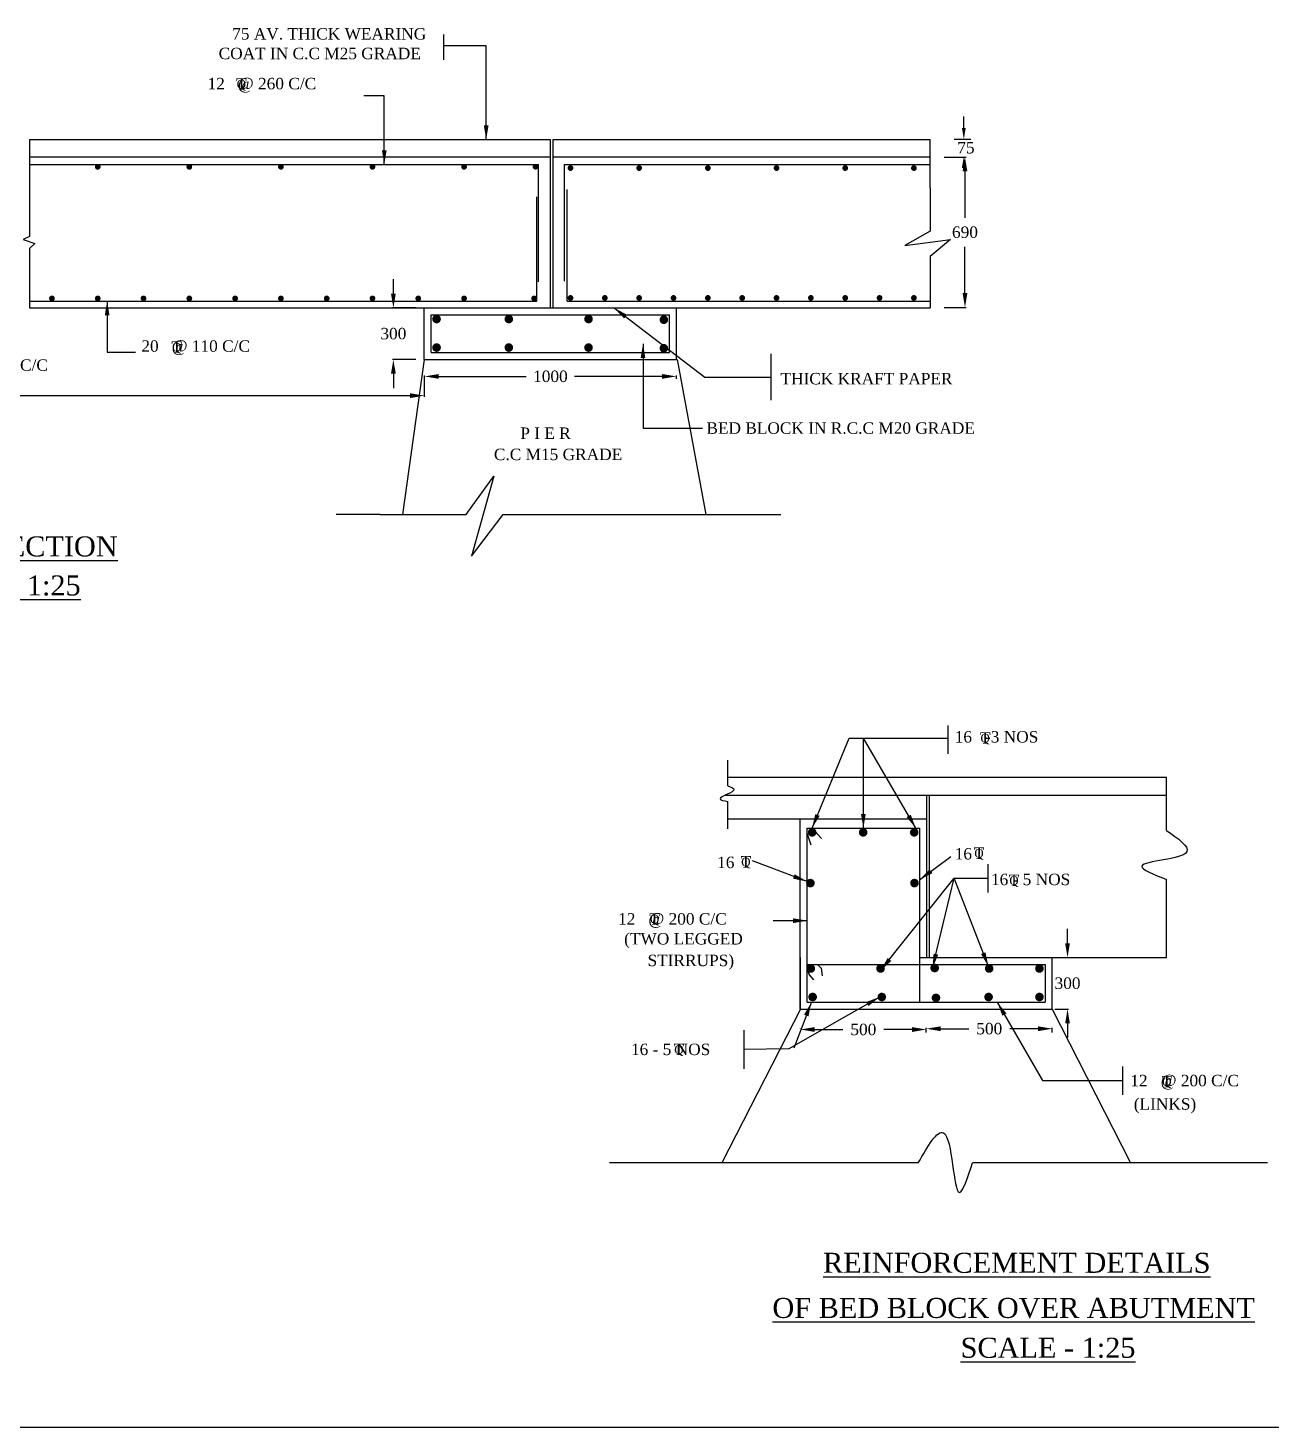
# Model space of a CAD drawing. Header units: millimetres. Extents: x -1426 to 1182, y 579 to 1915.
# Drawn here: x -1142.5 to -925.3, y 579 to 823.5 of the extents above; entities that cross this region are included whole.
import ezdxf

# ---------------------------------------------------------------- set-up
doc = ezdxf.new("R2010")
doc.units = ezdxf.units.MM
doc.styles.add('ROMANS', font='romans')
doc.styles.get("Standard").update_dxf_attribs({"font": 'times.ttf'})
doc.dimstyles.get("Standard").update_dxf_attribs({"dimtxt": 2, "dimasz": 2.5, "dimexe": 0.18, "dimexo": 0.18, "dimgap": 1.5, "dimtad": 0, "dimtih": 1, "dimtoh": 1, "dimdec": 0, "dimlfac": 100, "dimzin": 0, "dimdsep": 46, "dimtxsty": 'ROMANS', "dimcen": 0.09, "dimadec": 0, "dimazin": 0, "dimtfac": 1, "dimtdec": 0, "dimtofl": 0, "dimtmove": 1, "dimatfit": 1, "dimfxl": 1, "dimtolj": 1, "dimtzin": 0, "dimarcsym": 0})

# ---------------------------------------------------------------- blocks, each defined once
blk = doc.blocks.new('*D30')
at = {"color": 0, "lineweight": -2, "transparency": 16777216}
for p, q in [((-1007.52, 648.6), (-1007.52, 648.67)), ((-1005.02, 648.49), (-1000.11, 648.49)), ((-988.02, 648.49), (-992.93, 648.49)), ((-985.52, 648.6), (-985.52, 648.67))]:
    blk.add_line(p, q, dxfattribs=at)
at = {"color": 0, "transparency": 16777216}
for points in [[(-1005.02, 648.91), (-1005.02, 648.07), (-1007.52, 648.49)], [(-988.02, 648.91), (-988.02, 648.07), (-985.52, 648.49)]]:
    blk.add_solid(points, dxfattribs=at)
at = {"layer": 'Defpoints', "color": 0, "transparency": 16777216}
for p in [(-1007.52, 648.49), (-1007.52, 648.42), (-985.52, 648.42)]:
    blk.add_point(p, dxfattribs=at)
at = {"color": 0, "transparency": 16777216, "insert": (-996.52, 648.49), "char_height": 2, "attachment_point": 5}
blk.add_mtext('\\A1;500', dxfattribs=at)
blk = doc.blocks.new('*D31')
at = {"color": 0, "lineweight": -2, "transparency": 16777216}
for p, q in [((-1073.19, 761.02), (-1073.19, 762.77)), ((-1070.69, 762.59), (-1055.42, 762.59)), ((-1031.69, 762.59), (-1046.96, 762.59)), ((-1029.19, 762.18), (-1029.19, 762.77))]:
    blk.add_line(p, q, dxfattribs=at)
at = {"color": 0, "transparency": 16777216}
for points in [[(-1070.69, 763), (-1070.69, 762.17), (-1073.19, 762.59)], [(-1031.69, 763), (-1031.69, 762.17), (-1029.19, 762.59)]]:
    blk.add_solid(points, dxfattribs=at)
at = {"layer": 'Defpoints', "color": 0, "transparency": 16777216}
for p in [(-1073.19, 762.59), (-1073.19, 760.84), (-1029.19, 762)]:
    blk.add_point(p, dxfattribs=at)
at = {"color": 0, "transparency": 16777216, "insert": (-1051.19, 762.59), "char_height": 2, "attachment_point": 5}
blk.add_mtext('\\A1;1000', dxfattribs=at)
blk = doc.blocks.new('*D47')
at = {"color": 0, "lineweight": -2, "transparency": 16777216}
for p, q in [((-1256.8, 760.46), (-1256.8, 759.04)), ((-1073.23, 761.27), (-1073.23, 759.04)), ((-1254.3, 759.22), (-1169.32, 759.22)), ((-1075.73, 759.22), (-1160.7, 759.22))]:
    blk.add_line(p, q, dxfattribs=at)
at = {"color": 0, "transparency": 16777216}
for points in [[(-1254.3, 759.64), (-1254.3, 758.81), (-1256.8, 759.22)], [(-1075.73, 759.64), (-1075.73, 758.81), (-1073.23, 759.22)]]:
    blk.add_solid(points, dxfattribs=at)
at = {"layer": 'Defpoints', "color": 0, "transparency": 16777216}
for p in [(-1256.8, 760.64), (-1073.23, 761.45), (-1073.23, 759.22)]:
    blk.add_point(p, dxfattribs=at)
at = {"color": 0, "transparency": 16777216, "insert": (-1165.01, 759.22), "char_height": 2, "attachment_point": 5}
blk.add_mtext('\\A1;8000', dxfattribs=at)
blk = doc.blocks.new('*D26')
at = {"color": 0, "lineweight": -2, "transparency": 16777216}
for p, q in [((-1078.63, 777.05), (-1078.63, 779.55)), ((-1074.7, 774.55), (-1078.81, 774.55)), ((-1074.7, 765.55), (-1078.81, 765.55)), ((-1078.63, 763.05), (-1078.63, 760.55))]:
    blk.add_line(p, q, dxfattribs=at)
at = {"color": 0, "transparency": 16777216}
for points in [[(-1079.05, 777.05), (-1078.21, 777.05), (-1078.63, 774.55)], [(-1079.05, 763.05), (-1078.21, 763.05), (-1078.63, 765.55)]]:
    blk.add_solid(points, dxfattribs=at)
at = {"layer": 'Defpoints', "color": 0, "transparency": 16777216}
for p in [(-1074.52, 774.55), (-1078.63, 765.55), (-1074.52, 765.55)]:
    blk.add_point(p, dxfattribs=at)
at = {"color": 0, "transparency": 16777216, "insert": (-1078.63, 770.05), "char_height": 2, "attachment_point": 5}
blk.add_mtext('\\A1;300', dxfattribs=at)
blk = doc.blocks.new('*D27')
at = {"color": 0, "lineweight": -2, "transparency": 16777216}
for p, q in [((-985.52, 647.98), (-985.52, 648.81)), ((-983.02, 648.63), (-978.11, 648.63)), ((-966.02, 648.63), (-970.93, 648.63)), ((-963.52, 647.98), (-963.52, 648.81))]:
    blk.add_line(p, q, dxfattribs=at)
at = {"color": 0, "transparency": 16777216}
for points in [[(-983.02, 649.05), (-983.02, 648.21), (-985.52, 648.63)], [(-966.02, 649.05), (-966.02, 648.21), (-963.52, 648.63)]]:
    blk.add_solid(points, dxfattribs=at)
at = {"layer": 'Defpoints', "color": 0, "transparency": 16777216}
for p in [(-985.52, 648.63), (-985.52, 647.8), (-963.52, 647.8)]:
    blk.add_point(p, dxfattribs=at)
at = {"color": 0, "transparency": 16777216, "insert": (-974.52, 648.63), "char_height": 2, "attachment_point": 5}
blk.add_mtext('\\A1;500', dxfattribs=at)
blk = doc.blocks.new('*D28')
at = {"color": 0, "lineweight": -2, "transparency": 16777216}
for p, q in [((-960.85, 663.57), (-960.85, 666.07)), ((-963.05, 661.07), (-960.67, 661.07)), ((-963.05, 652.07), (-960.67, 652.07)), ((-960.85, 649.57), (-960.85, 647.07))]:
    blk.add_line(p, q, dxfattribs=at)
at = {"color": 0, "transparency": 16777216}
for points in [[(-961.27, 663.57), (-960.44, 663.57), (-960.85, 661.07)], [(-961.27, 649.57), (-960.44, 649.57), (-960.85, 652.07)]]:
    blk.add_solid(points, dxfattribs=at)
at = {"layer": 'Defpoints', "color": 0, "transparency": 16777216}
for p in [(-963.23, 661.07), (-960.85, 661.07), (-963.23, 652.07)]:
    blk.add_point(p, dxfattribs=at)
at = {"color": 0, "transparency": 16777216, "insert": (-960.85, 656.57), "char_height": 2, "attachment_point": 5}
blk.add_mtext('\\A1;300', dxfattribs=at)
blk = doc.blocks.new('*D29')
at = {"color": 0, "lineweight": -2, "transparency": 16777216}
for p, q in [((-982.4, 800.9), (-978.59, 800.9)), ((-978.77, 798.4), (-978.77, 790.29)), ((-978.77, 777.15), (-978.77, 785.25)), ((-982.4, 774.65), (-978.59, 774.65))]:
    blk.add_line(p, q, dxfattribs=at)
at = {"color": 0, "transparency": 16777216}
for points in [[(-979.19, 798.4), (-978.35, 798.4), (-978.77, 800.9)], [(-979.19, 777.15), (-978.35, 777.15), (-978.77, 774.65)]]:
    blk.add_solid(points, dxfattribs=at)
at = {"layer": 'Defpoints', "color": 0, "transparency": 16777216}
for p in [(-982.58, 800.9), (-982.58, 774.65), (-978.77, 774.65)]:
    blk.add_point(p, dxfattribs=at)
at = {"color": 0, "transparency": 16777216, "insert": (-978.77, 787.77), "char_height": 2, "attachment_point": 5}
blk.add_mtext('\\A1;690', dxfattribs=at)

msp = doc.modelspace()

# ---------------------------------------------------------------- linework, layer by layer
for p, q in [((-1069.8665, 822.31586), (-1069.8665, 817.88232)), ((-978.97078, 806.01135), (-978.97078, 808.01135)), ((-1142.19628, 803.94521), (-1051.19233, 803.94521)), ((-1142.19628, 803.94521), (-1142.19628, 787.04154)), ((-1051.19233, 774.54521), (-1051.19233, 803.94521)), ((-1050.71233, 803.94521), (-984.83648, 803.94521)), ((-1050.71233, 774.54521), (-1050.71233, 803.94521)), ((-984.83648, 795.54521), (-984.83648, 803.94521)), ((-980.6479, 804.01135), (-977.72078, 804.01135)), ((-1142.19628, 800.94521), (-1051.19233, 800.94521)), ((-1142.19628, 799.59877), (-1053.28071, 799.59877)), ((-1053.28071, 779.12445), (-1053.28071, 799.59877)), ((-1050.71233, 800.94521), (-984.83648, 800.94521)), ((-1048.71233, 799.59877), (-984.83648, 799.59877)), ((-1048.71233, 779.20046), (-1048.71233, 799.59877)), ((-1048.26475, 788.02521), (-1048.26475, 795.24695)), ((-984.83648, 795.54521), (-984.83648, 787.94555)), ((-1053.57957, 788.02521), (-1053.57957, 793.97676)), ((-1142.19628, 787.04154), (-1143.29831, 786.5153)), ((-1053.57957, 775.74521), (-1053.57957, 788.02521)), ((-1048.26475, 775.74521), (-1048.26475, 788.02521)), ((-984.83648, 787.94555), (-989.25501, 785.43016)), ((-1143.29831, 786.5153), (-1141.27033, 785.81365)), ((-1141.27033, 785.81365), (-1142.19628, 784.93658)), ((-1142.19628, 784.93658), (-1142.19628, 774.54521)), ((-989.25501, 785.43016), (-981.27985, 786.47824)), ((-981.27985, 786.47824), (-984.83648, 783.54362)), ((-984.83648, 783.54362), (-984.83648, 774.54521)), ((-1142.19628, 775.74521), (-1053.57957, 775.74521)), ((-1048.26475, 775.74521), (-984.83648, 775.74521)), ((-1142.19628, 774.54521), (-984.83648, 774.54521)), ((-1073.22642, 765.54521), (-1073.22642, 774.54521)), ((-1072.02642, 773.34521), (-1030.37299, 773.34521)), ((-1072.02642, 766.74521), (-1072.02642, 773.34521)), ((-1030.37299, 766.74521), (-1030.37299, 773.34521)), ((-1029.17299, 765.54521), (-1029.17299, 774.54521)), ((-1073.26969, 765.54521), (-1077.02135, 738.44542)), ((-1073.19233, 765.54521), (-1029.19233, 765.54521)), ((-1072.02642, 766.74521), (-1030.37299, 766.74521)), ((-1029.03926, 765.54521), (-1024.04652, 738.44542)), ((-1012.653, 758.4355), (-1012.653, 766.54775)), ((-1065.9377, 738.44542), (-1061.06269, 745.15631)), ((-1061.06269, 745.15631), (-1064.9627, 731.20325)), ((-1080.95233, 738.44542), (-1088.61679, 738.44542)), ((-1080.95233, 738.44542), (-1065.9377, 738.44542)), ((-1064.9627, 731.20325), (-1059.43768, 738.44542)), ((-1059.43768, 738.44542), (-1020.95233, 738.44542)), ((-1020.95233, 738.44542), (-1010.96685, 738.44542)), ((-981.72118, 696.67446), (-981.72118, 701.61627)), ((-1020.19255, 691.04024), (-1020.19255, 695.51897)), ((-1020.19255, 692.55646), (-943.5352, 692.55646)), ((-943.5352, 683.27932), (-943.5352, 692.55646)), ((-1020.60061, 689.44582), (-943.5352, 689.44582)), ((-985.51981, 689.44582), (-985.51981, 661.06802)), ((-985.00319, 689.44582), (-985.00319, 661.06802)), ((-1020.19255, 683.52079), (-1020.19255, 688.31561)), ((-1020.19255, 685.2983), (-985.51981, 685.2983)), ((-1007.53853, 652.06802), (-1007.53853, 685.2983)), ((-1006.40972, 682.82171), (-1005.68972, 680.76834)), ((-1006.32747, 683.64149), (-986.71981, 683.64149)), ((-1006.32747, 653.26802), (-1006.32747, 683.64149)), ((-1005.48801, 683.65516), (-1003.85121, 681.85788)), ((-986.71981, 683.64149), (-986.71981, 653.26802)), ((-974.70363, 672.44418), (-974.70363, 677.38599)), ((-980.64023, 674.91509), (-974.70363, 674.91509)), ((-943.5352, 661.06802), (-943.5352, 674.71795)), ((-1007.52747, 652.06802), (-1007.52747, 661.06802)), ((-986.71981, 661.06802), (-943.5352, 661.06802)), ((-963.55108, 652.06802), (-963.55108, 661.06802)), ((-1006.32747, 659.86802), (-964.75108, 659.86802)), ((-1006.32747, 659.03899), (-1006.01743, 658.03495)), ((-1006.01743, 658.03495), (-1005.26074, 657.19206)), ((-1004.52885, 659.86802), (-1003.90861, 659.18773)), ((-1003.90861, 659.18773), (-1003.72254, 657.88621)), ((-964.75108, 659.86802), (-964.75108, 653.26802)), ((-1006.32747, 653.26802), (-964.75108, 653.26802)), ((-1007.52747, 652.06802), (-1021.24094, 625.20797)), ((-1007.53853, 652.06802), (-963.55108, 652.06802)), ((-963.55108, 652.06802), (-949.83762, 625.20797)), ((-1017.4232, 648.37529), (-1017.4232, 641.64972)), ((-951.16284, 637.09639), (-951.16284, 642.0382)), ((-965.249, 639.5673), (-951.16284, 639.5673)), ((-986.92658, 625.20797), (-1040.86268, 625.20797)), ((-925.93899, 625.20797), (-977.43007, 625.20797)), ((-1425.53329, 579.04721), (-535.53329, 579.04721))]:
    msp.add_line(p, q)
for points, const_width in [([(-1130.52776, 799.20133, 1), (-1130.02776, 799.20133, 1)], 0.5), ([(-1114.52776, 799.20133, 1), (-1114.02776, 799.20133, 1)], 0.5), ([(-1098.52776, 799.20133, 1), (-1098.02776, 799.20133, 1)], 0.5), ([(-1082.52776, 799.20133, 1), (-1082.02776, 799.20133, 1)], 0.5), ([(-1066.52776, 799.20133, 1), (-1066.02776, 799.20133, 1)], 0.5), ([(-1054.03754, 799.21719, 1), (-1053.53754, 799.21719, 1)], 0.5), ([(-1047.93906, 798.98258, 1), (-1047.43906, 798.98258, 1)], 0.5), ([(-1035.93906, 798.98258, 1), (-1035.43906, 798.98258, 1)], 0.5), ([(-1023.93906, 798.98258, 1), (-1023.43906, 798.98258, 1)], 0.5), ([(-1011.93906, 798.98258, 1), (-1011.43906, 798.98258, 1)], 0.5), ([(-999.93906, 798.98258, 1), (-999.43906, 798.98258, 1)], 0.5), ([(-987.93906, 798.98258, 1), (-987.43906, 798.98258, 1)], 0.5), ([(-1138.52776, 776.21291, 1), (-1138.02776, 776.21291, 1)], 0.5), ([(-1130.52776, 776.21291, 1), (-1130.02776, 776.21291, 1)], 0.5), ([(-1122.52776, 776.21291, 1), (-1122.02776, 776.21291, 1)], 0.5), ([(-1114.52776, 776.21291, 1), (-1114.02776, 776.21291, 1)], 0.5), ([(-1106.52776, 776.21291, 1), (-1106.02776, 776.21291, 1)], 0.5), ([(-1098.52776, 776.21291, 1), (-1098.02776, 776.21291, 1)], 0.5), ([(-1090.52776, 776.21291, 1), (-1090.02776, 776.21291, 1)], 0.5), ([(-1082.52776, 776.21291, 1), (-1082.02776, 776.21291, 1)], 0.5), ([(-1074.52776, 776.21291, 1), (-1074.02776, 776.21291, 1)], 0.5), ([(-1066.52776, 776.21291, 1), (-1066.02776, 776.21291, 1)], 0.5), ([(-1054.29263, 776.21291, 1), (-1053.79263, 776.21291, 1)], 0.5), ([(-1047.93906, 776.29924, 1), (-1047.43906, 776.29924, 1)], 0.5), ([(-1041.93906, 776.29924, 1), (-1041.43906, 776.29924, 1)], 0.5), ([(-1035.93906, 776.29924, 1), (-1035.43906, 776.29924, 1)], 0.5), ([(-1029.93906, 776.29924, 1), (-1029.43906, 776.29924, 1)], 0.5), ([(-1023.93906, 776.29924, 1), (-1023.43906, 776.29924, 1)], 0.5), ([(-1017.93906, 776.29924, 1), (-1017.43906, 776.29924, 1)], 0.5), ([(-1011.93906, 776.29924, 1), (-1011.43906, 776.29924, 1)], 0.5), ([(-1005.93906, 776.29924, 1), (-1005.43906, 776.29924, 1)], 0.5), ([(-999.93906, 776.29924, 1), (-999.43906, 776.29924, 1)], 0.5), ([(-993.93906, 776.29924, 1), (-993.43906, 776.29924, 1)], 0.5), ([(-987.93906, 776.29924, 1), (-987.43906, 776.29924, 1)], 0.5), ([(-1071.45627, 772.6023, 1), (-1070.70627, 772.6023, 1)], 0.75), ([(-1058.83549, 772.6023, 1), (-1058.08549, 772.6023, 1)], 0.75), ([(-1044.91135, 772.6023, 1), (-1044.16135, 772.6023, 1)], 0.75), ([(-1031.7559, 772.4868, 1), (-1031.0059, 772.4868, 1)], 0.75), ([(-1071.45627, 767.62468, 1), (-1070.70627, 767.62468, 1)], 0.75), ([(-1058.83549, 767.62468, 1), (-1058.08549, 767.62468, 1)], 0.75), ([(-1044.91135, 767.62468, 1), (-1044.16135, 767.62468, 1)], 0.75), ([(-1031.7559, 767.50919, 1), (-1031.0059, 767.50919, 1)], 0.75), ([(-1005.83958, 682.9301, 1), (-1005.08958, 682.9301, 1)], 0.75), ([(-996.93116, 682.9301, 1), (-996.18116, 682.9301, 1)], 0.75), ([(-988.01262, 682.9301, 1), (-987.26262, 682.9301, 1)], 0.75), ([(-1006.14605, 674.07057, 1), (-1005.39605, 674.07057, 1)], 0.75), ([(-987.96898, 674.07057, 1), (-987.21898, 674.07057, 1)], 0.75), ([(-984.43393, 659.2339, 1), (-983.68393, 659.2339, 1)], 0.75), ([(-1006.08523, 659.14738, 1), (-1005.33523, 659.14738, 1)], 0.75), ([(-993.89273, 659.14738, 1), (-993.14273, 659.14738, 1)], 0.75), ([(-974.9106, 659.14738, 1), (-974.1606, 659.14738, 1)], 0.75), ([(-966.13399, 659.14738, 1), (-965.38399, 659.14738, 1)], 0.75), ([(-1005.75732, 654.16976, 1), (-1005.00732, 654.16976, 1)], 0.75), ([(-993.67413, 654.16976, 1), (-992.92413, 654.16976, 1)], 0.75), ([(-984.21533, 654.01802, 1), (-983.46533, 654.01802, 1)], 0.75), ([(-975.0199, 654.16976, 1), (-974.2699, 654.16976, 1)], 0.75), ([(-966.13399, 654.16976, 1), (-965.38399, 654.16976, 1)], 0.75)]:
    msp.add_lwpolyline(points, format="xyb", close=True, dxfattribs=dict(const_width=const_width))
for points in [[(-1020.19255, 691.04024), (-1019.12157, 690.46053), (-1021.55881, 688.77937), (-1020.19255, 688.31561)], [(-943.5352, 683.27932), (-939.99142, 679.57711), (-947.86657, 677.03183), (-943.5352, 674.71795)], [(-986.92658, 625.20797), (-982.52576, 630.45874), (-979.74629, 620.04627), (-977.43007, 625.20797)]]:
    msp.add_spline(points, degree=3)
for points in [[(-979.30411, 806.01135), (-978.63745, 806.01135), (-978.97078, 804.01135)], [(-979.30411, 799.01135), (-978.63745, 799.01135), (-978.97078, 801.01135)]]:
    msp.add_solid(points)

# ---------------------------------------------------------------- texts
for s, height, p in [('75 AV. THICK WEARING', 2, (-1106.78691, 821.43408)), ('COAT IN C.C M25 GRADE', 2, (-1109.15488, 818.00551)), ('12   @ 260 C/C', 2, (-1111.09451, 812.73987)), ('T ', 2, (-1106.1058, 812.66328)), ('Q', 1.5, (-1106.00369, 812.88768)), ('20   @ 110 C/C', 2, (-1122.6569, 766.89019)), ('T ', 2, (-1117.40409, 766.71504)), ('Q', 1.5, (-1117.30199, 766.93943)), ('12   @ 130 C/C', 2, (-1157.96276, 763.56212)), ('THICK KRAFT PAPER ', 2, (-1010.99457, 761.19366)), ('P I E R', 2, (-1056.45395, 751.66438)), ('BED BLOCK IN R.C.C M20 GRADE', 2, (-1023.94287, 752.56048)), ('C.C M15 GRADE', 2, (-1061.06269, 747.96345)), ('%%ULONGITUDINAL SECTION', 3.5, (-1190.37048, 731.14014)), ('%%USCALE - 1:25', 3.5, (-1163.80449, 724.32131)), ('16   -3 NOS', 2, (-980.55933, 698.6246)), ('T ', 2, (-976.16236, 698.42807)), ('Q', 1.5, (-976.06025, 698.65246)), ('16  ', 2, (-980.55932, 678.19867)), ('T ', 2, (-977.2365, 678.30475)), ('Q', 1.5, (-977.13439, 678.52915)), ('16   ', 2, (-1022.06363, 676.68564)), ('T ', 2, (-1017.96962, 676.79172)), ('Q', 1.5, (-1017.86751, 677.01611)), ('16 - 5 NOS ', 2, (-974.22379, 673.7122)), ('T ', 2, (-971.12846, 673.54777)), ('Q', 1.5, (-971.02635, 673.77217)), ('12   @ 200 C/C', 2, (-1039.37034, 666.82458)), ('T ', 2, (-1033.91495, 666.8051)), ('Q', 1.5, (-1033.81285, 667.0295)), ('(TWO LEGGED', 2, (-1038.31001, 663.34461)), ('STIRRUPS)', 2, (-1034.22017, 659.56203)), ('16 - 5 NOS ', 2, (-1037.11128, 644.02391)), ('T ', 2, (-1029.66329, 644.01233)), ('Q', 1.5, (-1029.56118, 644.23672)), ('12   @ 200 C/C', 2, (-949.88292, 638.56907)), ('T ', 2, (-944.42753, 638.39098)), ('Q', 1.5, (-944.32543, 638.61537)), ('(LINKS)', 2, (-949.27702, 634.48389)), ('%%UREINFORCEMENT DETAILS', 3.5, (-1003.56306, 605.98538)), ('%%UOF BED BLOCK OVER ABUTMENT', 3.5, (-1012.40739, 598.10143)), ('%%USCALE - 1:25', 3.5, (-979.53319, 591.14813))]:
    msp.add_text(s, height=height).set_placement(p)
at = {"insert": (-978.59777, 802.52957), "char_height": 2, "attachment_point": 5}
msp.add_mtext('\\A1;75', dxfattribs=at)

# ---------------------------------------------------------------- dimensions: what is measured, and where the dimension line sits
for base, p1, p2, text, picture, middle in [((-978.77086, 774.65098), (-982.58361, 800.89601), (-982.58361, 774.65098), '690', '*D29', (-978.77086, 787.77349)), ((-1078.6297, 765.54521), (-1074.52439, 774.54521), (-1074.52439, 765.54521), '300', '*D26', (-1078.6297, 770.04521)), ((-960.85357, 661.06802), (-963.22943, 652.06802), (-963.22943, 661.06802), '300', '*D28', (-960.85357, 656.56802))]:
    dim = msp.add_linear_dim(base=base, p1=p1, p2=p2, angle=90, text=text, dimstyle='Standard', override={"dimscale": 1, "dimtxsty": 'Standard'})
    dim.commit()
    dim.dimension.update_dxf_attribs({"geometry": picture, "text_midpoint": middle})
for base, p1, p2, text, picture, middle in [((-1073.19233, 762.58601), (-1029.19233, 762.00261), (-1073.19233, 760.83581), '1000', '*D31', (-1051.19233, 762.58601)), ((-1073.22642, 759.22399), (-1256.79607, 760.63737), (-1073.22642, 761.4471), '8000', '*D47', (-1165.01124, 759.22399)), ((-1007.51981, 648.49017), (-985.51981, 648.42286), (-1007.51981, 648.42286), '500', '*D30', (-996.51981, 648.49017)), ((-985.51981, 648.62864), (-963.51981, 647.79786), (-985.51981, 647.79786), '500', '*D27', (-974.51981, 648.62864))]:
    dim = msp.add_linear_dim(base=base, p1=p1, p2=p2, text=text, dimstyle='Standard', override={"dimscale": 1, "dimtxsty": 'Standard'})
    dim.commit()
    dim.dimension.update_dxf_attribs({"geometry": picture, "text_midpoint": middle})

# ---------------------------------------------------------------- leaders
for points in [[(-1062.41535, 803.94521), (-1062.41535, 820.34972), (-1069.89733, 820.34972)], [(-1080.2182, 799.59877), (-1080.2182, 811.61906), (-1083.78477, 811.61906)], [(-1128.63351, 775.74521), (-1128.63351, 766.85036), (-1123.67425, 766.85036)], [(-1040.05681, 774.54521), (-1024.19566, 762.45682), (-1012.653, 762.45682)], [(-1035.01697, 768.28437), (-1035.01697, 753.56285), (-1024.64927, 753.56285)], [(-1005.48801, 683.65516), (-999.02364, 699.3781), (-996.52364, 699.3781)], [(-996.52364, 683.64149), (-996.52364, 699.3781), (-981.72118, 699.3781)], [(-987.3435, 683.64149), (-996.52364, 699.3781)], [(-1006.32747, 674.34143), (-1015.89118, 677.9727)], [(-986.71981, 674.64403), (-981.22237, 678.72922)], [(-993.51773, 658.77238), (-980.64023, 674.91509)], [(-984.43393, 659.2339), (-980.64023, 674.91509)], [(-974.671, 659.49708), (-980.64023, 674.91509)], [(-1006.28838, 667.50266), (-1012.28823, 667.50266)], [(-993.67413, 654.16976), (-1009.54039, 645.09453), (-1017.4232, 645.01251)], [(-1005.59899, 653.26802), (-1008.67696, 645.24103)], [(-973.12416, 653.26802), (-965.249, 639.5673)]]:
    msp.add_leader(points, dimstyle='Standard', override={"dimscale": 1, "dimtxsty": 'Standard'})

doc.saveas('drawing.dxf')
